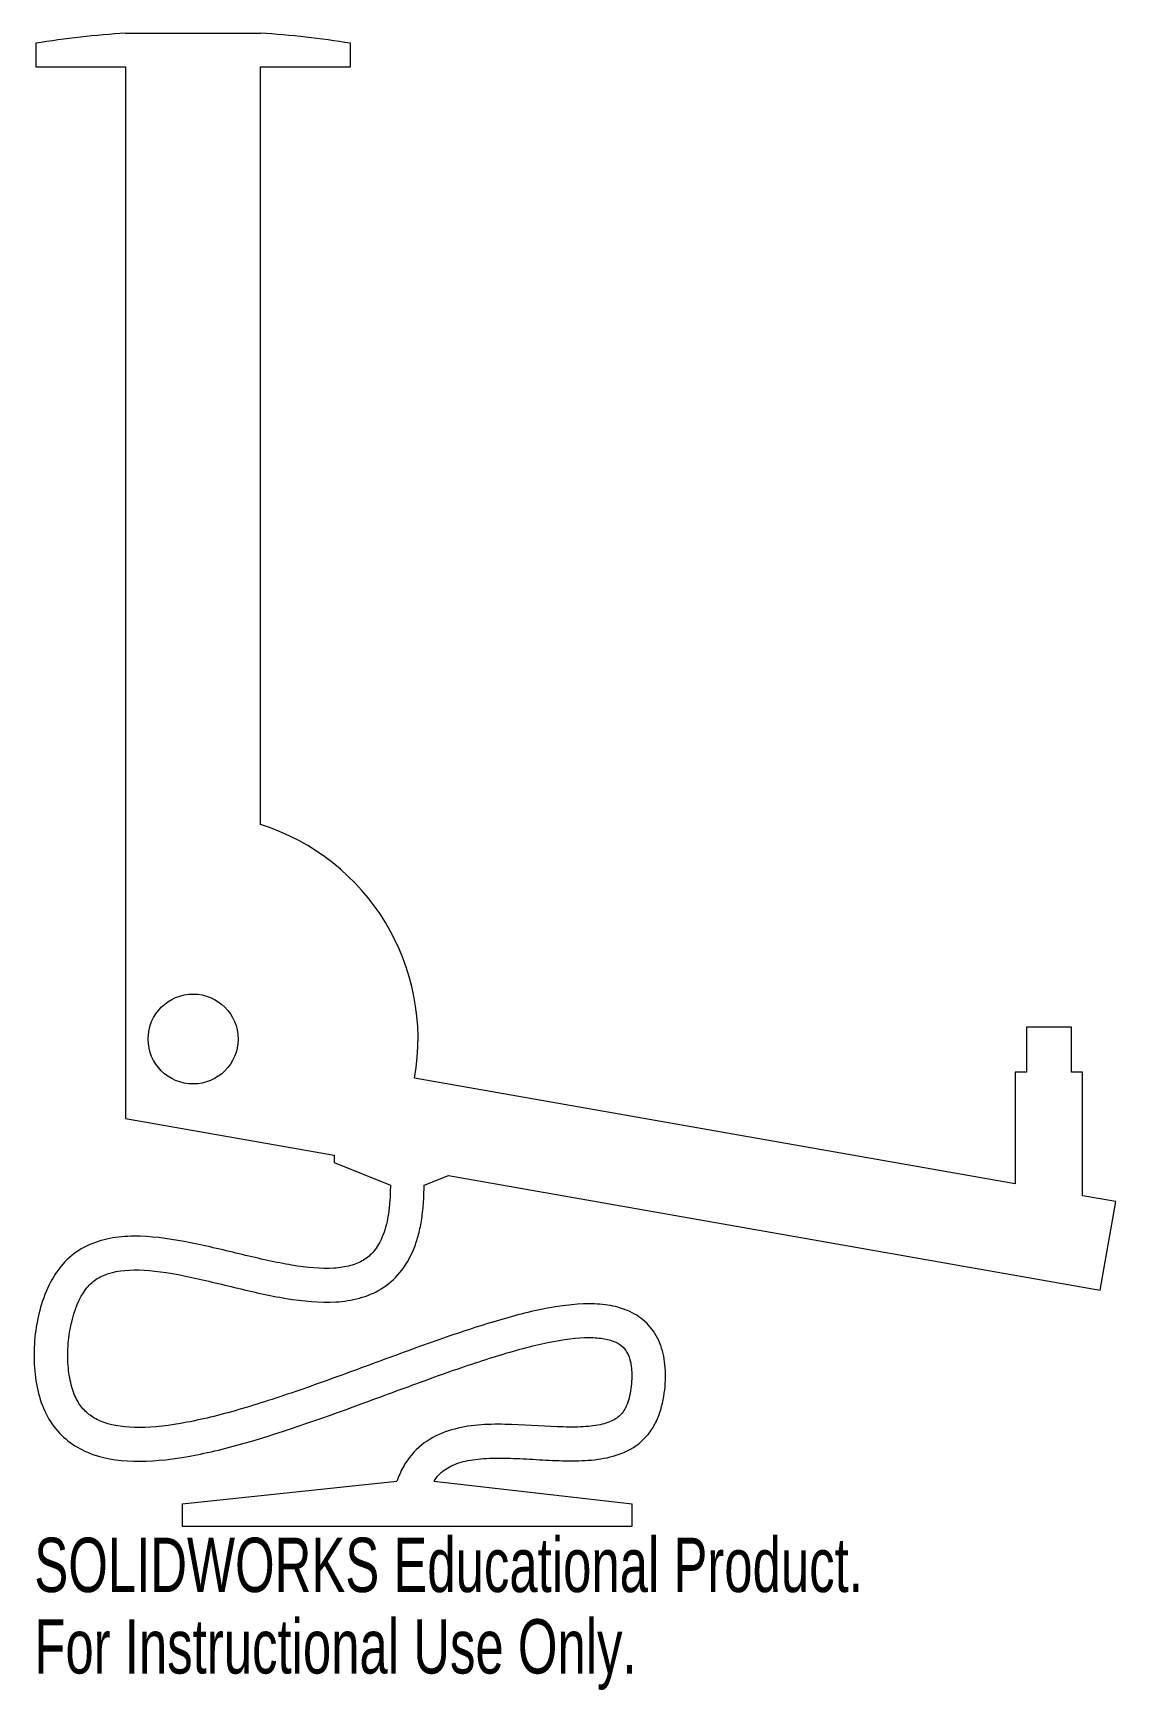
# Model space of a CAD drawing. Header units: millimetres. Extents: x -14 to 82, y -58 to 90.
import ezdxf

# ---------------------------------------------------------------- set-up
doc = ezdxf.new("R2010")
doc.units = ezdxf.units.MM
doc.styles.add('SLDTEXTSTYLE0', font='TXT', dxfattribs={"width": 0.7})

msp = doc.modelspace()

# ---------------------------------------------------------------- linework, layer by layer
at = {"color": 7, "linetype": 'Continuous', "lineweight": 15}
for p, q in [((-14, 88.6), (-14, 86.5)), ((-6, 89.5), (6, 89.5)), ((14, 86.5), (14, 88.6)), ((-14, 86.5), (-6, 86.5)), ((-6, 86.5), (-6, -7.07)), ((6, 19.08), (6, 86.5)), ((6, 86.5), (14, 86.5)), ((78.1, 1.05), (74.1, 1.05)), ((74.1, 1.05), (74.1, -2.95)), ((78.1, -2.95), (78.1, 1.05)), ((74.1, -2.95), (73.1, -2.95)), ((73.1, -2.95), (73.1, -12.89)), ((79.1, -2.95), (78.1, -2.95)), ((79.1, -13.95), (79.1, -2.95)), ((73.1, -12.89), (19.7, -3.47)), ((-6, -7.07), (12.54, -10.33)), ((12.54, -10.33), (12.54, -11)), ((12.54, -11), (17.54, -13)), ((20.54, -13), (22.71, -12.13)), ((22.71, -12.13), (80.66, -22.35)), ((82.05, -14.47), (79.1, -13.95)), ((80.66, -22.35), (82.05, -14.47)), ((-0.96, -41.35), (18.12, -39.35)), ((21.42, -39.35), (39.04, -41.35)), ((-0.96, -41.35), (-0.96, -43.35)), ((39.04, -43.35), (39.04, -41.35)), ((-0.96, -43.35), (39.04, -43.35))]:
    msp.add_line(p, q, dxfattribs=at)
msp.add_circle((0, 0), 4, dxfattribs=at)
for radius, start, end in [(89.7, 93.8353, 98.9791), (89.7, 81.0209, 86.1647), (20, 350, 72.5424)]:
    msp.add_arc((0, 0), radius, start, end, dxfattribs=at)
for points, knots in [([(17.54, -13), (17.54, -13.25), (17.53, -13.76), (17.48, -14.68), (17.36, -15.71), (17.13, -16.76), (16.73, -17.91), (16.1, -18.94), (15.2, -19.71), (14.05, -20.2), (12.06, -20.52), (8.86, -20.23), (4.41, -19.2), (-0.24, -18.05), (-4.01, -17.48), (-6.89, -17.59), (-8.96, -18.09), (-10.85, -19.15), (-12.36, -20.87), (-13.35, -22.98), (-14.16, -26.09), (-14.25, -29.39), (-13.58, -32.38), (-12.29, -34.99), (-9.52, -37.07), (-5.38, -37.75), (-0.69, -37.3), (6.23, -35.63), (13.8, -32.9), (21.21, -30.15), (26.46, -28.32), (31.15, -26.99), (34.37, -26.51), (36.33, -26.59), (37.43, -26.86), (38.13, -27.27), (38.6, -27.82), (38.95, -28.71), (39.06, -30.18), (38.86, -31.72), (38.53, -32.69), (38.14, -33.36), (37.52, -33.9), (36.27, -34.36), (34.51, -34.55), (31.71, -34.51), (27.72, -34.18), (23.71, -34.37), (20.75, -35.63), (19.21, -37.1), (18.45, -38.48), (18.2, -39.13), (18.12, -39.35)], [0, 0, 0, 0, 0.0039062, 0.0078125, 0.015625, 0.0234375, 0.03125, 0.046875, 0.0625, 0.078125, 0.09375, 0.125, 0.15625, 0.1875, 0.21875, 0.234375, 0.25, 0.265625, 0.28125, 0.296875, 0.3125, 0.34375, 0.359375, 0.375, 0.40625, 0.4375, 0.46875, 0.5, 0.5625, 0.59375, 0.625, 0.65625, 0.6875, 0.703125, 0.71875, 0.734375, 0.75, 0.765625, 0.78125, 0.796875, 0.8046875, 0.8125, 0.828125, 0.84375, 0.859375, 0.875, 0.90625, 0.9375, 0.953125, 0.96875, 0.9765625, 0.9803434, 0.9803434, 0.9803434, 0.9803434]), ([(21.42, -39.35), (21.44, -39.3), (21.74, -38.85), (22.41, -38.21), (23.75, -37.61), (25.54, -37.3), (27.64, -37.26), (29.91, -37.37), (32.26, -37.52), (34.59, -37.56), (36.83, -37.33), (38.96, -36.62), (40.48, -35.34), (41.3, -33.87), (41.82, -32.32), (42.08, -30.31), (41.93, -28.18), (41.28, -26.34), (40.07, -24.89), (38.46, -24), (36.67, -23.59), (34.08, -23.51), (30.46, -24.07), (25.53, -25.47), (20.18, -27.33), (14.61, -29.4), (9.02, -31.43), (3.66, -33.16), (-1.24, -34.34), (-5.4, -34.72), (-7.93, -34.24), (-9.31, -33.43), (-10.1, -32.6), (-10.7, -31.43), (-11.09, -29.75), (-11.19, -27.82), (-10.93, -25.16), (-10.06, -22.79), (-8.93, -21.53), (-7.53, -20.73), (-4.97, -20.38), (-0.88, -20.98), (3.66, -22.11), (8.3, -23.18), (12.01, -23.55), (14.81, -23.14), (16.78, -22.32), (18.47, -20.88), (19.48, -19.17), (20.03, -17.55), (20.32, -16.19), (20.47, -14.93), (20.53, -13.86), (20.54, -13.28), (20.54, -13)], [0.0297197, 0.0297197, 0.0297197, 0.0297197, 0.03125, 0.046875, 0.0625, 0.078125, 0.09375, 0.109375, 0.125, 0.140625, 0.15625, 0.171875, 0.1875, 0.1953125, 0.203125, 0.21875, 0.234375, 0.25, 0.265625, 0.28125, 0.296875, 0.3125, 0.34375, 0.375, 0.40625, 0.4375, 0.46875, 0.5, 0.53125, 0.5625, 0.59375, 0.609375, 0.625, 0.640625, 0.65625, 0.671875, 0.6875, 0.71875, 0.734375, 0.75, 0.78125, 0.8125, 0.84375, 0.875, 0.90625, 0.921875, 0.9375, 0.953125, 0.96875, 0.9765625, 0.984375, 0.9921875, 0.9960938, 1, 1, 1, 1])]:
    msp.add_open_spline(points, degree=3, knots=knots, dxfattribs=at)

# ---------------------------------------------------------------- texts
at = {"color": 7, "linetype": 'Continuous', "char_height": 4.8336, "attachment_point": 1, "style": 'SLDTEXTSTYLE0'}
for s, insert in [('SOLIDWORKS Educational Product.', (-14.12, -44.37)), ('For Instructional Use Only.', (-14.12, -51.62))]:
    msp.add_mtext(s, dxfattribs=dict(at, insert=insert))

doc.saveas('drawing.dxf')
